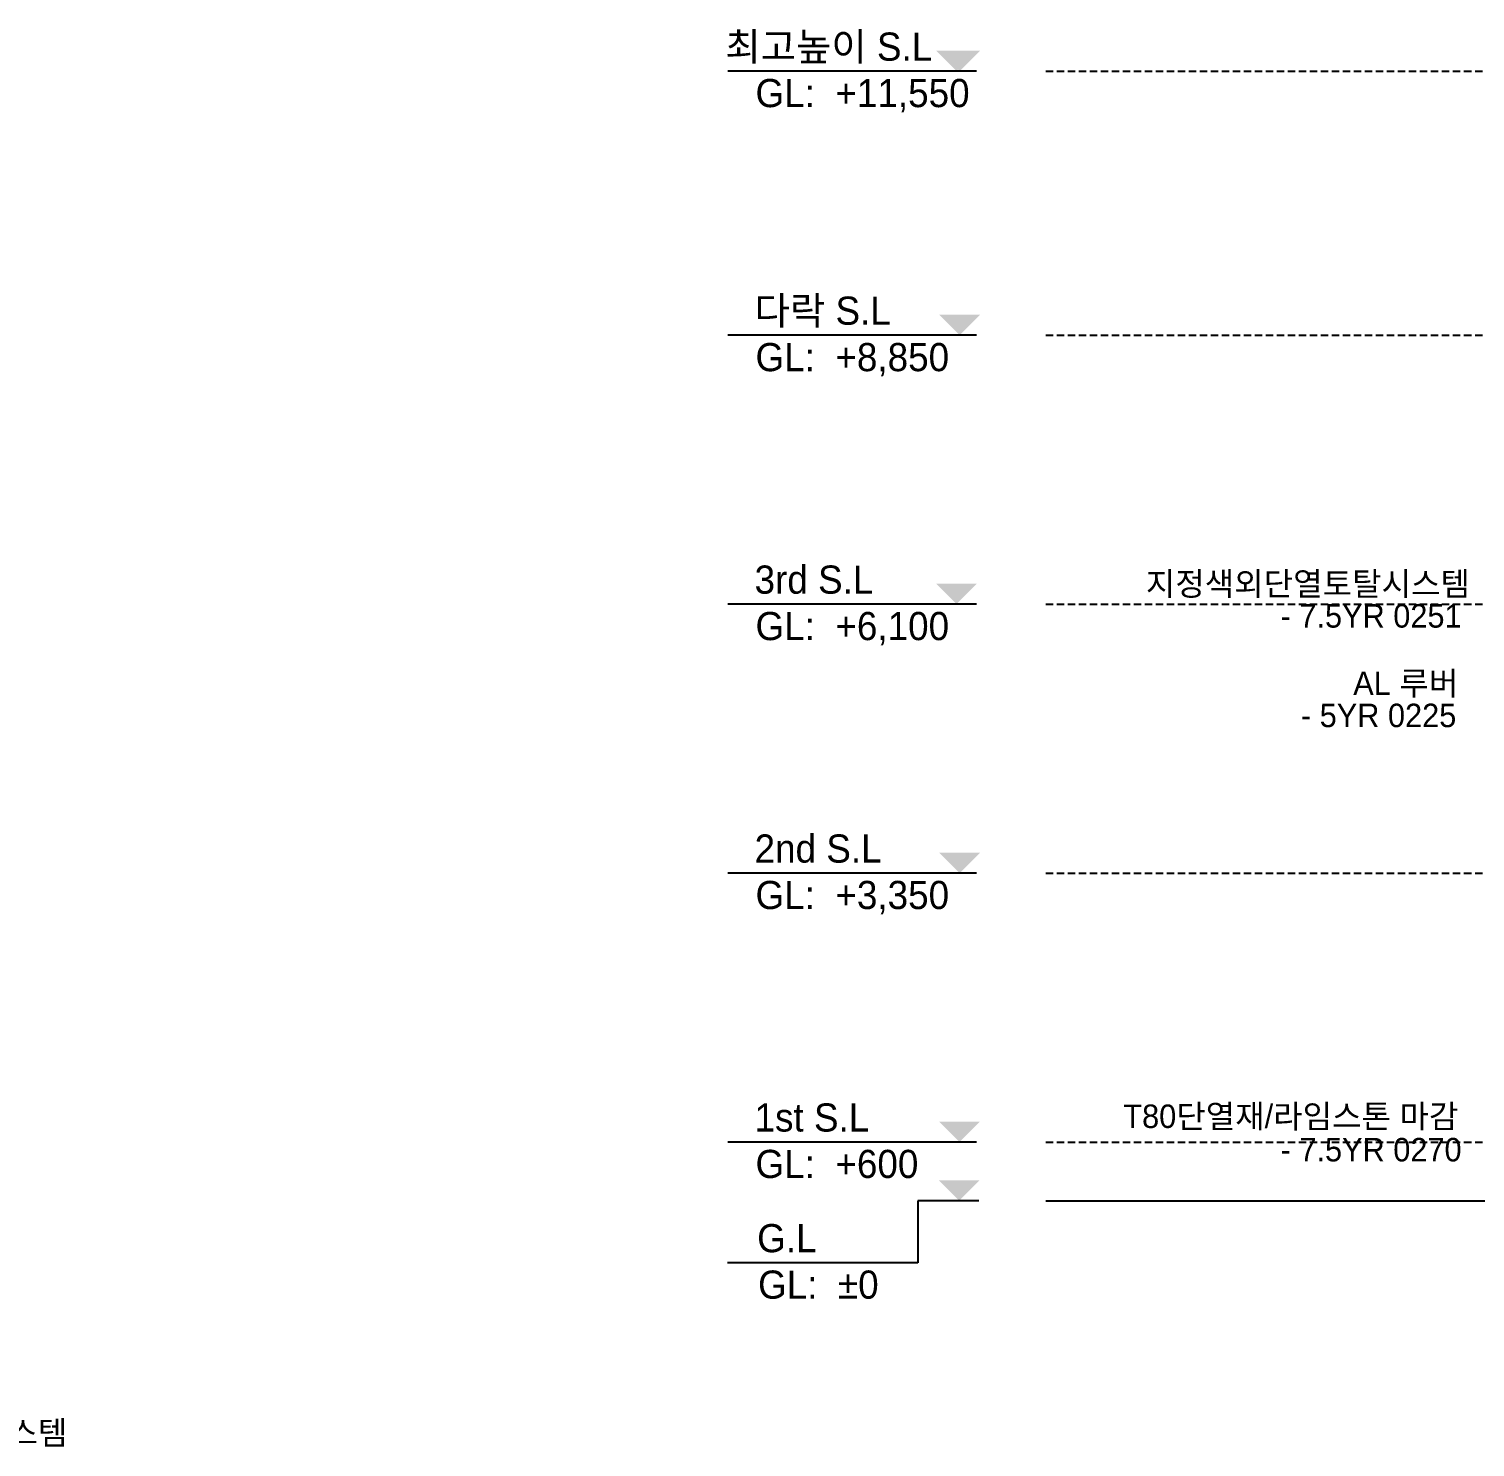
# Model space of a CAD drawing. Extents: x 11416736 to 11582377, y -14295679 to -14163266.
# Drawn here: x 11482548 to 11497331, y -14292868 to -14278366 of the extents above; entities that cross this region are included whole.
import ezdxf

# ---------------------------------------------------------------- set-up
doc = ezdxf.new("R2010")
doc.units = 0
doc.header["$LTSCALE"] = 50
doc.header["$MEASUREMENT"] = 0
doc.linetypes.add('HIDDEN', pattern=[0.375, 0.25, -0.125])
for name, color, linetype in [('! 01 진한선', 2, 'CONTINUOUS'), ('! 06 중심선', 11, 'CONTINUOUS'), ('! 22 text 진한선', 7, 'CONTINUOUS'), ('! 23 text 여린선', 252, 'CONTINUOUS'), ('TEX', 3, 'CONTINUOUS')]:
    doc.layers.add(name, color=color, linetype=linetype)
doc.styles.add('굴림', font='Gulim.ttf')

msp = doc.modelspace()

# ---------------------------------------------------------------- linework, layer by layer
at = {"layer": '! 01 진한선', "color": 7, "linetype": 'Continuous'}
msp.add_line((11492943.1, -14290348.3), (11528823, -14290348.3), dxfattribs=at)
at = {"layer": '! 06 중심선', "color": 251, "linetype": 'HIDDEN', "ltscale": 6}
for p, q in [((11492943.1, -14278798.3), (11528823, -14278798.3)), ((11492943.1, -14278798.3), (11528823, -14278798.3)), ((11492943.1, -14281498.3), (11528823, -14281498.3)), ((11492943.1, -14284248.3), (11528823, -14284248.3)), ((11492943.1, -14286998.3), (11528823, -14286998.3)), ((11492943.1, -14289748.3), (11528823, -14289748.3))]:
    msp.add_line(p, q, dxfattribs=at)
at = {"layer": '! 22 text 진한선', "color": 3, "linetype": 'Continuous'}
for p, q in [((11491636.2, -14290348.3), (11491636.2, -14290982.4)), ((11491636.2, -14290982.4), (11489688.6, -14290982.4))]:
    msp.add_line(p, q, dxfattribs=at)
for points in [[(11492233.3, -14278798.3), (11489693.9, -14278798.3)], [(11492233.3, -14278798.3), (11489693.9, -14278798.3)], [(11492233.3, -14281498.3), (11489693.9, -14281498.3)], [(11492233.3, -14284248.3), (11489693.9, -14284248.3)], [(11492233.3, -14286998.3), (11489693.9, -14286998.3)], [(11492233.3, -14289748.3), (11489693.9, -14289748.3)], [(11492259.6, -14290348.3), (11491636.2, -14290348.3)]]:
    msp.add_lwpolyline(points, dxfattribs=at)
at = {"layer": '! 23 text 여린선', "color": 3}
for points in [[(11491820.9, -14278589), (11492030.2, -14278798.3), (11492239.5, -14278589)], [(11491852.6, -14278589), (11492061.8, -14278798.3), (11492271.1, -14278589)], [(11491852.6, -14281289), (11492061.8, -14281498.3), (11492271.1, -14281289)], [(11491820.9, -14284039), (11492030.2, -14284248.3), (11492239.5, -14284039)], [(11491852.6, -14286789), (11492061.8, -14286998.3), (11492271.1, -14286789)], [(11491852.6, -14289539), (11492061.8, -14289748.3), (11492271.1, -14289539)], [(11491847.3, -14290139), (11492056.6, -14290348.3), (11492265.8, -14290139)]]:
    msp.add_solid(points, dxfattribs=at)

# ---------------------------------------------------------------- texts
at = {"layer": '! 22 text 진한선', "color": 3, "style": '굴림'}
for s, p in [('최고높이 S.L', (11489666.4, -14278691.4)), ('GL:  +11,550', (11489975.2, -14279166.4)), ('다락 S.L', (11489965.7, -14281391.4)), ('GL:  +8,850', (11489975.2, -14281866.4)), ('3rd S.L', (11489965.7, -14284141.4)), ('GL:  +6,100', (11489975.2, -14284616.4)), ('2nd S.L', (11489965.7, -14286891.4)), ('GL:  +3,350', (11489975.2, -14287366.4)), ('1st S.L', (11489965.7, -14289641.4)), ('GL:  +600', (11489975.2, -14290116.4)), ('G.L', (11489992, -14290875.4)), ('GL:  %%P0', (11490001.5, -14291350.5))]:
    msp.add_text(s, height=288, dxfattribs=at).set_placement(p)
at = {"layer": 'TEX', "linetype": 'Continuous', "style": '굴림'}
for s, p in [('지정색외단열토탈시스템', (11493965.8, -14284159.8)), ('- 7.5YR 0251 ', (11495343.5, -14284488.5)), ('AL 루버', (11496085.7, -14285177.4)), ('- 5YR 0225', (11495551, -14285506.1)), ('T80단열재/라임스톤 마감', (11493735.7, -14289605)), ('- 7.5YR 0270', (11495343.5, -14289946.6)), ('지정색외단열토탈시스템', (11479627.3, -14292841.9))]:
    msp.add_text(s, height=240, dxfattribs=at).set_placement(p)

doc.saveas('drawing.dxf')
